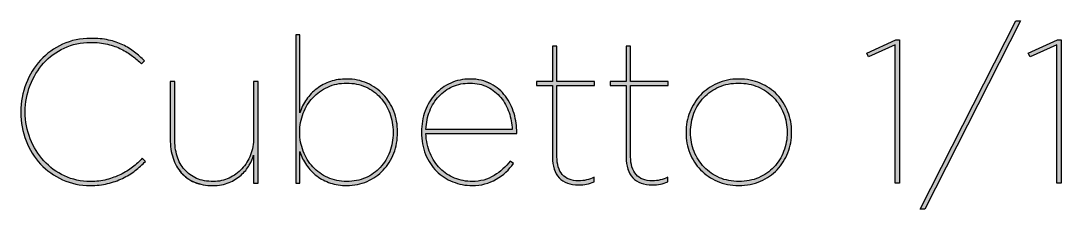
# Model space of a CAD drawing. Extents: x 652 to 873, y 554 to 970.
# Drawn here: x 652.4 to 759.4, y 951 to 970.3 of the extents above; entities that cross this region are included whole.
import ezdxf

# ---------------------------------------------------------------- set-up
doc = ezdxf.new("R2010")
doc.units = 0
doc.header["$MEASUREMENT"] = 0
doc.layers.add('PART_NUMBER', color=7, linetype='CONTINUOUS')

# ---------------------------------------------------------------- blocks, each defined once
blk = doc.blocks.new('BLOCK_28')
at = {"layer": 'PART_NUMBER', "color": 7}
blk.add_open_spline([(659.58, 953.39), (658.55, 953.39), (657.6, 953.59), (656.73, 953.98), (655.86, 954.38), (655.11, 954.92), (654.47, 955.6), (653.83, 956.28), (653.33, 957.08), (652.98, 957.99), (652.62, 958.9), (652.44, 959.87), (652.44, 960.9), (652.44, 960.9), (652.44, 960.94), (652.44, 960.94), (652.44, 961.97), (652.62, 962.94), (652.98, 963.85), (653.33, 964.76), (653.83, 965.56), (654.47, 966.25), (655.11, 966.94), (655.86, 967.49), (656.74, 967.89), (657.62, 968.29), (658.58, 968.49), (659.62, 968.49), (660.3, 968.49), (660.91, 968.44), (661.46, 968.32), (662, 968.2), (662.49, 968.04), (662.93, 967.83), (663.36, 967.62), (663.76, 967.37), (664.13, 967.09), (664.49, 966.8), (664.84, 966.5), (665.17, 966.18), (665.17, 966.18), (664.86, 965.87), (664.86, 965.87), (664.56, 966.14), (664.25, 966.42), (663.91, 966.68), (663.57, 966.94), (663.19, 967.18), (662.77, 967.39), (662.35, 967.6), (661.88, 967.76), (661.36, 967.89), (660.84, 968.01), (660.25, 968.08), (659.6, 968.08), (658.63, 968.08), (657.73, 967.89), (656.91, 967.5), (656.09, 967.12), (655.38, 966.6), (654.79, 965.95), (654.2, 965.3), (653.74, 964.54), (653.4, 963.69), (653.07, 962.83), (652.9, 961.92), (652.9, 960.96), (652.9, 960.96), (652.9, 960.92), (652.9, 960.92), (652.9, 959.96), (653.07, 959.05), (653.41, 958.19), (653.75, 957.33), (654.22, 956.57), (654.81, 955.93), (655.4, 955.28), (656.11, 954.76), (656.93, 954.38), (657.75, 954), (658.64, 953.81), (659.6, 953.81), (660.2, 953.81), (660.75, 953.87), (661.27, 954.01), (661.78, 954.14), (662.26, 954.31), (662.71, 954.53), (663.15, 954.74), (663.56, 954.99), (663.93, 955.28), (664.3, 955.56), (664.63, 955.87), (664.92, 956.19), (664.92, 956.19), (665.25, 955.87), (665.25, 955.87), (664.93, 955.54), (664.58, 955.22), (664.19, 954.92), (663.8, 954.62), (663.37, 954.36), (662.9, 954.13), (662.42, 953.9), (661.91, 953.72), (661.36, 953.59), (660.81, 953.46), (660.22, 953.39), (659.58, 953.39)], degree=3, knots=[0, 0, 0, 0, 1, 1, 1, 2, 2, 2, 3, 3, 3, 4, 4, 4, 5, 5, 5, 6, 6, 6, 7, 7, 7, 8, 8, 8, 9, 9, 9, 10, 10, 10, 11, 11, 11, 12, 12, 12, 13, 13, 13, 14, 14, 14, 15, 15, 15, 16, 16, 16, 17, 17, 17, 18, 18, 18, 19, 19, 19, 20, 20, 20, 21, 21, 21, 22, 22, 22, 23, 23, 23, 24, 24, 24, 25, 25, 25, 26, 26, 26, 27, 27, 27, 28, 28, 28, 29, 29, 29, 30, 30, 30, 31, 31, 31, 32, 32, 32, 33, 33, 33, 34, 34, 34, 35, 35, 35, 36, 36, 36, 36], dxfattribs=at)
blk = doc.blocks.new('BLOCK_29')
at = {"layer": 'PART_NUMBER'}
h = blk.add_hatch(color=254, dxfattribs=at)
h.dxf.hatch_style = 2
edge = h.paths.add_edge_path()
edge.add_spline(control_points=[(659.58, 953.39), (658.55, 953.39), (657.6, 953.59), (656.73, 953.99), (655.86, 954.38), (655.11, 954.92), (654.47, 955.6), (653.83, 956.28), (653.33, 957.08), (652.98, 957.99), (652.62, 958.9), (652.44, 959.87), (652.44, 960.9), (652.44, 960.9), (652.44, 960.94), (652.44, 960.94), (652.44, 961.97), (652.62, 962.94), (652.98, 963.85), (653.33, 964.76), (653.83, 965.56), (654.47, 966.25), (655.11, 966.94), (655.86, 967.49), (656.74, 967.89), (657.62, 968.29), (658.58, 968.49), (659.62, 968.49), (660.3, 968.49), (660.91, 968.44), (661.46, 968.32), (662, 968.2), (662.49, 968.04), (662.93, 967.83), (663.36, 967.62), (663.76, 967.37), (664.13, 967.09), (664.49, 966.8), (664.84, 966.5), (665.17, 966.18), (665.17, 966.18), (664.86, 965.87), (664.86, 965.87), (664.56, 966.14), (664.25, 966.42), (663.91, 966.68), (663.57, 966.94), (663.19, 967.18), (662.77, 967.39), (662.35, 967.6), (661.88, 967.76), (661.36, 967.89), (660.84, 968.02), (660.25, 968.08), (659.6, 968.08), (658.63, 968.08), (657.73, 967.89), (656.91, 967.5), (656.09, 967.12), (655.38, 966.6), (654.79, 965.95), (654.2, 965.3), (653.74, 964.54), (653.4, 963.69), (653.07, 962.83), (652.9, 961.92), (652.9, 960.96), (652.9, 960.96), (652.9, 960.92), (652.9, 960.92), (652.9, 959.96), (653.07, 959.05), (653.41, 958.19), (653.75, 957.33), (654.22, 956.57), (654.81, 955.93), (655.4, 955.28), (656.11, 954.76), (656.93, 954.38), (657.75, 954), (658.64, 953.81), (659.6, 953.81), (660.2, 953.81), (660.75, 953.87), (661.27, 954.01), (661.78, 954.14), (662.26, 954.31), (662.71, 954.53), (663.15, 954.74), (663.56, 954.99), (663.93, 955.28), (664.3, 955.56), (664.63, 955.87), (664.92, 956.19), (664.92, 956.19), (665.25, 955.87), (665.25, 955.87), (664.93, 955.54), (664.58, 955.22), (664.19, 954.92), (663.8, 954.62), (663.37, 954.36), (662.9, 954.13), (662.42, 953.9), (661.91, 953.72), (661.36, 953.59), (660.81, 953.46), (660.22, 953.39), (659.58, 953.39)], knot_values=[0, 0, 0, 0, 1, 1, 1, 2, 2, 2, 3, 3, 3, 4, 4, 4, 5, 5, 5, 6, 6, 6, 7, 7, 7, 8, 8, 8, 9, 9, 9, 10, 10, 10, 11, 11, 11, 12, 12, 12, 13, 13, 13, 14, 14, 14, 15, 15, 15, 16, 16, 16, 17, 17, 17, 18, 18, 18, 19, 19, 19, 20, 20, 20, 21, 21, 21, 22, 22, 22, 23, 23, 23, 24, 24, 24, 25, 25, 25, 26, 26, 26, 27, 27, 27, 28, 28, 28, 29, 29, 29, 30, 30, 30, 31, 31, 31, 32, 32, 32, 33, 33, 33, 34, 34, 34, 35, 35, 35, 36, 36, 36, 36], degree=3, periodic=1)
blk.add_open_spline([(659.58, 953.39), (658.55, 953.39), (657.6, 953.59), (656.73, 953.99), (655.86, 954.38), (655.11, 954.92), (654.47, 955.6), (653.83, 956.28), (653.33, 957.08), (652.98, 957.99), (652.62, 958.9), (652.44, 959.87), (652.44, 960.9), (652.44, 960.9), (652.44, 960.94), (652.44, 960.94), (652.44, 961.97), (652.62, 962.94), (652.98, 963.85), (653.33, 964.76), (653.83, 965.56), (654.47, 966.25), (655.11, 966.94), (655.86, 967.49), (656.74, 967.89), (657.62, 968.29), (658.58, 968.49), (659.62, 968.49), (660.3, 968.49), (660.91, 968.44), (661.46, 968.32), (662, 968.2), (662.49, 968.04), (662.93, 967.83), (663.36, 967.62), (663.76, 967.37), (664.13, 967.09), (664.49, 966.8), (664.84, 966.5), (665.17, 966.18), (665.17, 966.18), (664.86, 965.87), (664.86, 965.87), (664.56, 966.14), (664.25, 966.42), (663.91, 966.68), (663.57, 966.94), (663.19, 967.18), (662.77, 967.39), (662.35, 967.6), (661.88, 967.76), (661.36, 967.89), (660.84, 968.02), (660.25, 968.08), (659.6, 968.08), (658.63, 968.08), (657.73, 967.89), (656.91, 967.5), (656.09, 967.12), (655.38, 966.6), (654.79, 965.95), (654.2, 965.3), (653.74, 964.54), (653.4, 963.69), (653.07, 962.83), (652.9, 961.92), (652.9, 960.96), (652.9, 960.96), (652.9, 960.92), (652.9, 960.92), (652.9, 959.96), (653.07, 959.05), (653.41, 958.19), (653.75, 957.33), (654.22, 956.57), (654.81, 955.93), (655.4, 955.28), (656.11, 954.76), (656.93, 954.38), (657.75, 954), (658.64, 953.81), (659.6, 953.81), (660.2, 953.81), (660.75, 953.87), (661.27, 954.01), (661.78, 954.14), (662.26, 954.31), (662.71, 954.53), (663.15, 954.74), (663.56, 954.99), (663.93, 955.28), (664.3, 955.56), (664.63, 955.87), (664.92, 956.19), (664.92, 956.19), (665.25, 955.87), (665.25, 955.87), (664.93, 955.54), (664.58, 955.22), (664.19, 954.92), (663.8, 954.62), (663.37, 954.36), (662.9, 954.13), (662.42, 953.9), (661.91, 953.72), (661.36, 953.59), (660.81, 953.46), (660.22, 953.39), (659.58, 953.39)], degree=3, knots=[0, 0, 0, 0, 1, 1, 1, 2, 2, 2, 3, 3, 3, 4, 4, 4, 5, 5, 5, 6, 6, 6, 7, 7, 7, 8, 8, 8, 9, 9, 9, 10, 10, 10, 11, 11, 11, 12, 12, 12, 13, 13, 13, 14, 14, 14, 15, 15, 15, 16, 16, 16, 17, 17, 17, 18, 18, 18, 19, 19, 19, 20, 20, 20, 21, 21, 21, 22, 22, 22, 23, 23, 23, 24, 24, 24, 25, 25, 25, 26, 26, 26, 27, 27, 27, 28, 28, 28, 29, 29, 29, 30, 30, 30, 31, 31, 31, 32, 32, 32, 33, 33, 33, 34, 34, 34, 35, 35, 35, 36, 36, 36, 36], dxfattribs=at)
blk = doc.blocks.new('BLOCK_27')
at = {"layer": 'PART_NUMBER'}
for name in ['BLOCK_28', 'BLOCK_29']:
    blk.add_blockref(name, (0, 0), dxfattribs=at)
blk = doc.blocks.new('BLOCK_31')
at = {"layer": 'PART_NUMBER', "color": 7}
blk.add_open_spline([(672.18, 953.39), (671.47, 953.39), (670.84, 953.51), (670.3, 953.73), (669.76, 953.96), (669.3, 954.29), (668.93, 954.7), (668.57, 955.12), (668.28, 955.62), (668.09, 956.21), (667.89, 956.79), (667.8, 957.44), (667.8, 958.17), (667.8, 958.17), (667.8, 964.07), (667.8, 964.07), (667.8, 964.07), (668.26, 964.07), (668.26, 964.07), (668.26, 964.07), (668.26, 958.21), (668.26, 958.21), (668.26, 957.56), (668.34, 956.96), (668.51, 956.42), (668.67, 955.87), (668.92, 955.41), (669.26, 955.03), (669.59, 954.65), (670, 954.35), (670.5, 954.13), (671, 953.92), (671.58, 953.81), (672.23, 953.81), (672.81, 953.81), (673.35, 953.92), (673.85, 954.15), (674.35, 954.38), (674.79, 954.7), (675.17, 955.11), (675.54, 955.52), (675.83, 956), (676.05, 956.54), (676.26, 957.08), (676.37, 957.67), (676.37, 958.29), (676.37, 958.29), (676.37, 964.07), (676.37, 964.07), (676.37, 964.07), (676.83, 964.07), (676.83, 964.07), (676.83, 964.07), (676.83, 953.64), (676.83, 953.64), (676.83, 953.64), (676.37, 953.64), (676.37, 953.64), (676.37, 953.64), (676.37, 956.5), (676.37, 956.5), (676.29, 956.18), (676.14, 955.84), (675.92, 955.48), (675.71, 955.11), (675.43, 954.78), (675.08, 954.46), (674.73, 954.15), (674.32, 953.89), (673.84, 953.69), (673.36, 953.49), (672.8, 953.39), (672.18, 953.39)], degree=3, knots=[0, 0, 0, 0, 1, 1, 1, 2, 2, 2, 3, 3, 3, 4, 4, 4, 5, 5, 5, 6, 6, 6, 7, 7, 7, 8, 8, 8, 9, 9, 9, 10, 10, 10, 11, 11, 11, 12, 12, 12, 13, 13, 13, 14, 14, 14, 15, 15, 15, 16, 16, 16, 17, 17, 17, 18, 18, 18, 19, 19, 19, 20, 20, 20, 21, 21, 21, 22, 22, 22, 23, 23, 23, 24, 24, 24, 24], dxfattribs=at)
blk = doc.blocks.new('BLOCK_32')
at = {"layer": 'PART_NUMBER'}
h = blk.add_hatch(color=254, dxfattribs=at)
h.dxf.hatch_style = 2
edge = h.paths.add_edge_path()
edge.add_spline(control_points=[(672.18, 953.39), (671.47, 953.39), (670.84, 953.51), (670.3, 953.74), (669.76, 953.96), (669.3, 954.29), (668.94, 954.7), (668.57, 955.12), (668.28, 955.62), (668.09, 956.21), (667.89, 956.79), (667.8, 957.44), (667.8, 958.17), (667.8, 958.17), (667.8, 964.07), (667.8, 964.07), (667.8, 964.07), (668.26, 964.07), (668.26, 964.07), (668.26, 964.07), (668.26, 958.21), (668.26, 958.21), (668.26, 957.56), (668.34, 956.96), (668.51, 956.42), (668.67, 955.87), (668.92, 955.41), (669.26, 955.03), (669.59, 954.65), (670, 954.35), (670.5, 954.13), (671, 953.91), (671.58, 953.81), (672.23, 953.81), (672.81, 953.81), (673.35, 953.92), (673.85, 954.15), (674.35, 954.38), (674.79, 954.7), (675.17, 955.11), (675.54, 955.52), (675.83, 956), (676.05, 956.54), (676.26, 957.08), (676.37, 957.67), (676.37, 958.29), (676.37, 958.29), (676.37, 964.07), (676.37, 964.07), (676.37, 964.07), (676.83, 964.07), (676.83, 964.07), (676.83, 964.07), (676.83, 953.64), (676.83, 953.64), (676.83, 953.64), (676.37, 953.64), (676.37, 953.64), (676.37, 953.64), (676.37, 956.5), (676.37, 956.5), (676.29, 956.18), (676.14, 955.84), (675.92, 955.48), (675.71, 955.11), (675.43, 954.78), (675.08, 954.46), (674.73, 954.15), (674.32, 953.89), (673.84, 953.69), (673.36, 953.49), (672.8, 953.39), (672.18, 953.39)], knot_values=[0, 0, 0, 0, 1, 1, 1, 2, 2, 2, 3, 3, 3, 4, 4, 4, 5, 5, 5, 6, 6, 6, 7, 7, 7, 8, 8, 8, 9, 9, 9, 10, 10, 10, 11, 11, 11, 12, 12, 12, 13, 13, 13, 14, 14, 14, 15, 15, 15, 16, 16, 16, 17, 17, 17, 18, 18, 18, 19, 19, 19, 20, 20, 20, 21, 21, 21, 22, 22, 22, 23, 23, 23, 24, 24, 24, 24], degree=3, periodic=1)
blk.add_open_spline([(672.18, 953.39), (671.47, 953.39), (670.84, 953.51), (670.3, 953.74), (669.76, 953.96), (669.3, 954.29), (668.94, 954.7), (668.57, 955.12), (668.28, 955.62), (668.09, 956.21), (667.89, 956.79), (667.8, 957.44), (667.8, 958.17), (667.8, 958.17), (667.8, 964.07), (667.8, 964.07), (667.8, 964.07), (668.26, 964.07), (668.26, 964.07), (668.26, 964.07), (668.26, 958.21), (668.26, 958.21), (668.26, 957.56), (668.34, 956.96), (668.51, 956.42), (668.67, 955.87), (668.92, 955.41), (669.26, 955.03), (669.59, 954.65), (670, 954.35), (670.5, 954.13), (671, 953.91), (671.58, 953.81), (672.23, 953.81), (672.81, 953.81), (673.35, 953.92), (673.85, 954.15), (674.35, 954.38), (674.79, 954.7), (675.17, 955.11), (675.54, 955.52), (675.83, 956), (676.05, 956.54), (676.26, 957.08), (676.37, 957.67), (676.37, 958.29), (676.37, 958.29), (676.37, 964.07), (676.37, 964.07), (676.37, 964.07), (676.83, 964.07), (676.83, 964.07), (676.83, 964.07), (676.83, 953.64), (676.83, 953.64), (676.83, 953.64), (676.37, 953.64), (676.37, 953.64), (676.37, 953.64), (676.37, 956.5), (676.37, 956.5), (676.29, 956.18), (676.14, 955.84), (675.92, 955.48), (675.71, 955.11), (675.43, 954.78), (675.08, 954.46), (674.73, 954.15), (674.32, 953.89), (673.84, 953.69), (673.36, 953.49), (672.8, 953.39), (672.18, 953.39)], degree=3, knots=[0, 0, 0, 0, 1, 1, 1, 2, 2, 2, 3, 3, 3, 4, 4, 4, 5, 5, 5, 6, 6, 6, 7, 7, 7, 8, 8, 8, 9, 9, 9, 10, 10, 10, 11, 11, 11, 12, 12, 12, 13, 13, 13, 14, 14, 14, 15, 15, 15, 16, 16, 16, 17, 17, 17, 18, 18, 18, 19, 19, 19, 20, 20, 20, 21, 21, 21, 22, 22, 22, 23, 23, 23, 24, 24, 24, 24], dxfattribs=at)
blk = doc.blocks.new('BLOCK_30')
at = {"layer": 'PART_NUMBER'}
for name in ['BLOCK_31', 'BLOCK_32']:
    blk.add_blockref(name, (0, 0), dxfattribs=at)
blk = doc.blocks.new('BLOCK_34')
at = {"layer": 'PART_NUMBER', "color": 7}
blk.add_open_spline([(685.95, 953.39), (685.34, 953.39), (684.77, 953.48), (684.26, 953.65), (683.74, 953.82), (683.28, 954.07), (682.86, 954.38), (682.44, 954.69), (682.09, 955.06), (681.8, 955.49), (681.5, 955.91), (681.28, 956.37), (681.13, 956.87), (681.13, 956.87), (681.13, 953.64), (681.13, 953.64), (681.13, 953.64), (680.69, 953.64), (680.69, 953.64), (680.69, 953.64), (680.69, 968.87), (680.69, 968.87), (680.69, 968.87), (681.13, 968.87), (681.13, 968.87), (681.13, 968.87), (681.13, 960.84), (681.13, 960.84), (681.28, 961.34), (681.5, 961.8), (681.8, 962.23), (682.09, 962.65), (682.44, 963.02), (682.86, 963.33), (683.28, 963.64), (683.74, 963.89), (684.26, 964.06), (684.77, 964.24), (685.34, 964.32), (685.95, 964.32), (686.7, 964.32), (687.39, 964.18), (688.03, 963.89), (688.67, 963.61), (689.23, 963.22), (689.69, 962.74), (690.16, 962.25), (690.52, 961.67), (690.78, 961.01), (691.03, 960.34), (691.16, 959.63), (691.16, 958.88), (691.16, 958.88), (691.16, 958.84), (691.16, 958.84), (691.16, 958.08), (691.03, 957.38), (690.78, 956.71), (690.52, 956.04), (690.16, 955.46), (689.69, 954.98), (689.23, 954.49), (688.67, 954.1), (688.03, 953.82), (687.39, 953.53), (686.7, 953.39), (685.95, 953.39)], degree=3, knots=[0, 0, 0, 0, 1, 1, 1, 2, 2, 2, 3, 3, 3, 4, 4, 4, 5, 5, 5, 6, 6, 6, 7, 7, 7, 8, 8, 8, 9, 9, 9, 10, 10, 10, 11, 11, 11, 12, 12, 12, 13, 13, 13, 14, 14, 14, 15, 15, 15, 16, 16, 16, 17, 17, 17, 18, 18, 18, 19, 19, 19, 20, 20, 20, 21, 21, 21, 22, 22, 22, 22], dxfattribs=at)
blk = doc.blocks.new('BLOCK_35')
at = {"layer": 'PART_NUMBER', "color": 7}
blk.add_open_spline([(685.93, 953.81), (686.64, 953.81), (687.29, 953.94), (687.88, 954.19), (688.47, 954.45), (688.97, 954.81), (689.39, 955.26), (689.81, 955.71), (690.13, 956.24), (690.36, 956.85), (690.59, 957.47), (690.7, 958.12), (690.7, 958.81), (690.7, 958.81), (690.7, 958.86), (690.7, 958.86), (690.7, 959.55), (690.59, 960.21), (690.36, 960.82), (690.13, 961.43), (689.81, 961.96), (689.39, 962.42), (688.97, 962.88), (688.47, 963.24), (687.88, 963.51), (687.29, 963.77), (686.64, 963.9), (685.93, 963.9), (685.22, 963.9), (684.57, 963.77), (683.98, 963.5), (683.38, 963.23), (682.88, 962.86), (682.45, 962.4), (682.03, 961.94), (681.7, 961.41), (681.46, 960.81), (681.23, 960.2), (681.11, 959.56), (681.11, 958.88), (681.11, 958.88), (681.11, 958.84), (681.11, 958.84), (681.11, 958.17), (681.23, 957.53), (681.46, 956.92), (681.7, 956.3), (682.03, 955.77), (682.46, 955.31), (682.89, 954.85), (683.4, 954.49), (683.99, 954.21), (684.57, 953.94), (685.22, 953.81), (685.93, 953.81)], degree=3, knots=[0, 0, 0, 0, 1, 1, 1, 2, 2, 2, 3, 3, 3, 4, 4, 4, 5, 5, 5, 6, 6, 6, 7, 7, 7, 8, 8, 8, 9, 9, 9, 10, 10, 10, 11, 11, 11, 12, 12, 12, 13, 13, 13, 14, 14, 14, 15, 15, 15, 16, 16, 16, 17, 17, 17, 18, 18, 18, 18], dxfattribs=at)
blk = doc.blocks.new('BLOCK_36')
at = {"layer": 'PART_NUMBER'}
h = blk.add_hatch(color=254, dxfattribs=at)
h.dxf.hatch_style = 2
edge = h.paths.add_edge_path()
edge.add_spline(control_points=[(685.95, 953.39), (685.34, 953.39), (684.77, 953.48), (684.26, 953.65), (683.74, 953.82), (683.28, 954.07), (682.86, 954.38), (682.44, 954.69), (682.09, 955.06), (681.8, 955.49), (681.5, 955.91), (681.28, 956.37), (681.13, 956.87), (681.13, 956.87), (681.13, 953.64), (681.13, 953.64), (681.13, 953.64), (680.69, 953.64), (680.69, 953.64), (680.69, 953.64), (680.69, 968.87), (680.69, 968.87), (680.69, 968.87), (681.13, 968.87), (681.13, 968.87), (681.13, 968.87), (681.13, 960.84), (681.13, 960.84), (681.28, 961.34), (681.5, 961.8), (681.8, 962.23), (682.09, 962.65), (682.44, 963.02), (682.86, 963.33), (683.28, 963.64), (683.74, 963.89), (684.26, 964.06), (684.77, 964.24), (685.34, 964.32), (685.95, 964.32), (686.7, 964.32), (687.39, 964.18), (688.03, 963.89), (688.67, 963.61), (689.23, 963.22), (689.69, 962.74), (690.16, 962.25), (690.52, 961.67), (690.78, 961.01), (691.03, 960.34), (691.16, 959.63), (691.16, 958.88), (691.16, 958.88), (691.16, 958.84), (691.16, 958.84), (691.16, 958.08), (691.03, 957.37), (690.78, 956.71), (690.52, 956.04), (690.16, 955.46), (689.69, 954.98), (689.23, 954.49), (688.67, 954.1), (688.03, 953.82), (687.39, 953.53), (686.7, 953.39), (685.95, 953.39)], knot_values=[0, 0, 0, 0, 1, 1, 1, 2, 2, 2, 3, 3, 3, 4, 4, 4, 5, 5, 5, 6, 6, 6, 7, 7, 7, 8, 8, 8, 9, 9, 9, 10, 10, 10, 11, 11, 11, 12, 12, 12, 13, 13, 13, 14, 14, 14, 15, 15, 15, 16, 16, 16, 17, 17, 17, 18, 18, 18, 19, 19, 19, 20, 20, 20, 21, 21, 21, 22, 22, 22, 22], degree=3, periodic=1)
edge = h.paths.add_edge_path()
edge.add_spline(control_points=[(685.93, 953.81), (686.64, 953.81), (687.29, 953.94), (687.88, 954.19), (688.47, 954.45), (688.97, 954.81), (689.39, 955.26), (689.81, 955.71), (690.13, 956.24), (690.36, 956.85), (690.59, 957.47), (690.7, 958.12), (690.7, 958.81), (690.7, 958.81), (690.7, 958.86), (690.7, 958.86), (690.7, 959.55), (690.59, 960.2), (690.36, 960.82), (690.13, 961.43), (689.81, 961.96), (689.39, 962.42), (688.97, 962.88), (688.47, 963.24), (687.88, 963.51), (687.29, 963.77), (686.64, 963.9), (685.93, 963.9), (685.22, 963.9), (684.57, 963.77), (683.98, 963.5), (683.38, 963.23), (682.88, 962.86), (682.45, 962.4), (682.03, 961.94), (681.7, 961.41), (681.46, 960.81), (681.23, 960.2), (681.11, 959.56), (681.11, 958.88), (681.11, 958.88), (681.11, 958.84), (681.11, 958.84), (681.11, 958.17), (681.23, 957.53), (681.46, 956.92), (681.7, 956.3), (682.03, 955.77), (682.46, 955.31), (682.89, 954.85), (683.4, 954.49), (683.99, 954.21), (684.57, 953.94), (685.22, 953.81), (685.93, 953.81)], knot_values=[0, 0, 0, 0, 1, 1, 1, 2, 2, 2, 3, 3, 3, 4, 4, 4, 5, 5, 5, 6, 6, 6, 7, 7, 7, 8, 8, 8, 9, 9, 9, 10, 10, 10, 11, 11, 11, 12, 12, 12, 13, 13, 13, 14, 14, 14, 15, 15, 15, 16, 16, 16, 17, 17, 17, 18, 18, 18, 18], degree=3, periodic=1)
for points, knots in [([(685.95, 953.39), (685.34, 953.39), (684.77, 953.48), (684.26, 953.65), (683.74, 953.82), (683.28, 954.07), (682.86, 954.38), (682.44, 954.69), (682.09, 955.06), (681.8, 955.49), (681.5, 955.91), (681.28, 956.37), (681.13, 956.87), (681.13, 956.87), (681.13, 953.64), (681.13, 953.64), (681.13, 953.64), (680.69, 953.64), (680.69, 953.64), (680.69, 953.64), (680.69, 968.87), (680.69, 968.87), (680.69, 968.87), (681.13, 968.87), (681.13, 968.87), (681.13, 968.87), (681.13, 960.84), (681.13, 960.84), (681.28, 961.34), (681.5, 961.8), (681.8, 962.23), (682.09, 962.65), (682.44, 963.02), (682.86, 963.33), (683.28, 963.64), (683.74, 963.89), (684.26, 964.06), (684.77, 964.24), (685.34, 964.32), (685.95, 964.32), (686.7, 964.32), (687.39, 964.18), (688.03, 963.89), (688.67, 963.61), (689.23, 963.22), (689.69, 962.74), (690.16, 962.25), (690.52, 961.67), (690.78, 961.01), (691.03, 960.34), (691.16, 959.63), (691.16, 958.88), (691.16, 958.88), (691.16, 958.84), (691.16, 958.84), (691.16, 958.08), (691.03, 957.37), (690.78, 956.71), (690.52, 956.04), (690.16, 955.46), (689.69, 954.98), (689.23, 954.49), (688.67, 954.1), (688.03, 953.82), (687.39, 953.53), (686.7, 953.39), (685.95, 953.39)], [0, 0, 0, 0, 1, 1, 1, 2, 2, 2, 3, 3, 3, 4, 4, 4, 5, 5, 5, 6, 6, 6, 7, 7, 7, 8, 8, 8, 9, 9, 9, 10, 10, 10, 11, 11, 11, 12, 12, 12, 13, 13, 13, 14, 14, 14, 15, 15, 15, 16, 16, 16, 17, 17, 17, 18, 18, 18, 19, 19, 19, 20, 20, 20, 21, 21, 21, 22, 22, 22, 22]), ([(685.93, 953.81), (686.64, 953.81), (687.29, 953.94), (687.88, 954.19), (688.47, 954.45), (688.97, 954.81), (689.39, 955.26), (689.81, 955.71), (690.13, 956.24), (690.36, 956.85), (690.59, 957.47), (690.7, 958.12), (690.7, 958.81), (690.7, 958.81), (690.7, 958.86), (690.7, 958.86), (690.7, 959.55), (690.59, 960.2), (690.36, 960.82), (690.13, 961.43), (689.81, 961.96), (689.39, 962.42), (688.97, 962.88), (688.47, 963.24), (687.88, 963.51), (687.29, 963.77), (686.64, 963.9), (685.93, 963.9), (685.22, 963.9), (684.57, 963.77), (683.98, 963.5), (683.38, 963.23), (682.88, 962.86), (682.45, 962.4), (682.03, 961.94), (681.7, 961.41), (681.46, 960.81), (681.23, 960.2), (681.11, 959.56), (681.11, 958.88), (681.11, 958.88), (681.11, 958.84), (681.11, 958.84), (681.11, 958.17), (681.23, 957.53), (681.46, 956.92), (681.7, 956.3), (682.03, 955.77), (682.46, 955.31), (682.89, 954.85), (683.4, 954.49), (683.99, 954.21), (684.57, 953.94), (685.22, 953.81), (685.93, 953.81)], [0, 0, 0, 0, 1, 1, 1, 2, 2, 2, 3, 3, 3, 4, 4, 4, 5, 5, 5, 6, 6, 6, 7, 7, 7, 8, 8, 8, 9, 9, 9, 10, 10, 10, 11, 11, 11, 12, 12, 12, 13, 13, 13, 14, 14, 14, 15, 15, 15, 16, 16, 16, 17, 17, 17, 18, 18, 18, 18])]:
    blk.add_open_spline(points, degree=3, knots=knots, dxfattribs=at)
blk = doc.blocks.new('BLOCK_33')
at = {"layer": 'PART_NUMBER'}
for name in ['BLOCK_34', 'BLOCK_36', 'BLOCK_35']:
    blk.add_blockref(name, (0, 0), dxfattribs=at)
blk = doc.blocks.new('BLOCK_38')
at = {"layer": 'PART_NUMBER', "color": 7}
blk.add_open_spline([(698.84, 953.39), (698.13, 953.39), (697.46, 953.52), (696.83, 953.78), (696.19, 954.03), (695.64, 954.4), (695.17, 954.87), (694.7, 955.34), (694.32, 955.92), (694.04, 956.59), (693.76, 957.27), (693.63, 958.02), (693.63, 958.86), (693.63, 958.86), (693.63, 958.9), (693.63, 958.9), (693.63, 959.66), (693.75, 960.38), (694, 961.05), (694.25, 961.71), (694.6, 962.29), (695.04, 962.77), (695.48, 963.25), (696.01, 963.63), (696.62, 963.9), (697.23, 964.18), (697.9, 964.32), (698.62, 964.32), (699.44, 964.32), (700.15, 964.16), (700.76, 963.83), (701.36, 963.51), (701.86, 963.08), (702.25, 962.55), (702.65, 962.02), (702.94, 961.43), (703.13, 960.78), (703.32, 960.12), (703.41, 959.47), (703.41, 958.81), (703.41, 958.81), (703.41, 958.73), (703.41, 958.73), (703.41, 958.73), (694.08, 958.73), (694.08, 958.73), (694.1, 957.98), (694.24, 957.3), (694.5, 956.7), (694.77, 956.09), (695.11, 955.57), (695.54, 955.14), (695.96, 954.71), (696.46, 954.38), (697.03, 954.15), (697.6, 953.92), (698.21, 953.81), (698.85, 953.81), (699.66, 953.81), (700.4, 954.01), (701.08, 954.42), (701.75, 954.83), (702.3, 955.33), (702.72, 955.91), (702.72, 955.91), (703.08, 955.66), (703.08, 955.66), (702.63, 955.01), (702.04, 954.47), (701.31, 954.04), (700.58, 953.61), (699.76, 953.39), (698.84, 953.39)], degree=3, knots=[0, 0, 0, 0, 1, 1, 1, 2, 2, 2, 3, 3, 3, 4, 4, 4, 5, 5, 5, 6, 6, 6, 7, 7, 7, 8, 8, 8, 9, 9, 9, 10, 10, 10, 11, 11, 11, 12, 12, 12, 13, 13, 13, 14, 14, 14, 15, 15, 15, 16, 16, 16, 17, 17, 17, 18, 18, 18, 19, 19, 19, 20, 20, 20, 21, 21, 21, 22, 22, 22, 23, 23, 23, 24, 24, 24, 24], dxfattribs=at)
blk = doc.blocks.new('BLOCK_39')
at = {"layer": 'PART_NUMBER', "color": 7}
blk.add_open_spline([(702.95, 959.15), (702.92, 959.74), (702.81, 960.33), (702.62, 960.89), (702.42, 961.46), (702.14, 961.97), (701.78, 962.41), (701.42, 962.85), (700.97, 963.21), (700.43, 963.49), (699.89, 963.77), (699.28, 963.9), (698.6, 963.9), (697.95, 963.9), (697.35, 963.78), (696.81, 963.54), (696.28, 963.3), (695.81, 962.97), (695.41, 962.54), (695.01, 962.12), (694.7, 961.62), (694.47, 961.04), (694.24, 960.46), (694.11, 959.83), (694.08, 959.15), (694.08, 959.15), (702.95, 959.15), (702.95, 959.15)], degree=3, knots=[0, 0, 0, 0, 1, 1, 1, 2, 2, 2, 3, 3, 3, 4, 4, 4, 5, 5, 5, 6, 6, 6, 7, 7, 7, 8, 8, 8, 9, 9, 9, 9], dxfattribs=at)
blk = doc.blocks.new('BLOCK_40')
at = {"layer": 'PART_NUMBER'}
h = blk.add_hatch(color=254, dxfattribs=at)
h.dxf.hatch_style = 2
edge = h.paths.add_edge_path()
edge.add_spline(control_points=[(698.84, 953.39), (698.13, 953.39), (697.46, 953.52), (696.83, 953.78), (696.19, 954.03), (695.64, 954.4), (695.17, 954.87), (694.7, 955.34), (694.32, 955.92), (694.04, 956.59), (693.76, 957.27), (693.63, 958.02), (693.63, 958.86), (693.63, 958.86), (693.63, 958.9), (693.63, 958.9), (693.63, 959.66), (693.75, 960.38), (694, 961.05), (694.25, 961.71), (694.6, 962.29), (695.04, 962.77), (695.48, 963.25), (696.01, 963.63), (696.62, 963.9), (697.23, 964.18), (697.9, 964.32), (698.62, 964.32), (699.44, 964.32), (700.15, 964.16), (700.75, 963.83), (701.36, 963.5), (701.86, 963.08), (702.25, 962.55), (702.65, 962.02), (702.94, 961.43), (703.13, 960.78), (703.32, 960.12), (703.41, 959.47), (703.41, 958.81), (703.41, 958.81), (703.41, 958.73), (703.41, 958.73), (703.41, 958.73), (694.08, 958.73), (694.08, 958.73), (694.1, 957.98), (694.24, 957.3), (694.5, 956.7), (694.77, 956.09), (695.11, 955.57), (695.54, 955.14), (695.96, 954.71), (696.46, 954.38), (697.03, 954.15), (697.6, 953.92), (698.21, 953.81), (698.85, 953.81), (699.66, 953.81), (700.4, 954.01), (701.08, 954.42), (701.75, 954.83), (702.3, 955.33), (702.72, 955.91), (702.72, 955.91), (703.08, 955.66), (703.08, 955.66), (702.63, 955.01), (702.04, 954.47), (701.31, 954.04), (700.58, 953.61), (699.76, 953.39), (698.84, 953.39)], knot_values=[0, 0, 0, 0, 1, 1, 1, 2, 2, 2, 3, 3, 3, 4, 4, 4, 5, 5, 5, 6, 6, 6, 7, 7, 7, 8, 8, 8, 9, 9, 9, 10, 10, 10, 11, 11, 11, 12, 12, 12, 13, 13, 13, 14, 14, 14, 15, 15, 15, 16, 16, 16, 17, 17, 17, 18, 18, 18, 19, 19, 19, 20, 20, 20, 21, 21, 21, 22, 22, 22, 23, 23, 23, 24, 24, 24, 24], degree=3, periodic=1)
edge = h.paths.add_edge_path()
edge.add_spline(control_points=[(702.95, 959.15), (702.92, 959.74), (702.81, 960.32), (702.62, 960.89), (702.42, 961.46), (702.14, 961.97), (701.78, 962.41), (701.42, 962.85), (700.97, 963.21), (700.43, 963.49), (699.89, 963.77), (699.28, 963.9), (698.6, 963.9), (697.95, 963.9), (697.35, 963.78), (696.81, 963.54), (696.28, 963.3), (695.81, 962.97), (695.41, 962.54), (695.01, 962.12), (694.7, 961.62), (694.47, 961.04), (694.24, 960.46), (694.11, 959.83), (694.08, 959.15), (694.08, 959.15), (702.95, 959.15), (702.95, 959.15)], knot_values=[0, 0, 0, 0, 1, 1, 1, 2, 2, 2, 3, 3, 3, 4, 4, 4, 5, 5, 5, 6, 6, 6, 7, 7, 7, 8, 8, 8, 9, 9, 9, 9], degree=3, periodic=1)
for points, knots in [([(698.84, 953.39), (698.13, 953.39), (697.46, 953.52), (696.83, 953.78), (696.19, 954.03), (695.64, 954.4), (695.17, 954.87), (694.7, 955.34), (694.32, 955.92), (694.04, 956.59), (693.76, 957.27), (693.63, 958.02), (693.63, 958.86), (693.63, 958.86), (693.63, 958.9), (693.63, 958.9), (693.63, 959.66), (693.75, 960.38), (694, 961.05), (694.25, 961.71), (694.6, 962.29), (695.04, 962.77), (695.48, 963.25), (696.01, 963.63), (696.62, 963.9), (697.23, 964.18), (697.9, 964.32), (698.62, 964.32), (699.44, 964.32), (700.15, 964.16), (700.75, 963.83), (701.36, 963.5), (701.86, 963.08), (702.25, 962.55), (702.65, 962.02), (702.94, 961.43), (703.13, 960.78), (703.32, 960.12), (703.41, 959.47), (703.41, 958.81), (703.41, 958.81), (703.41, 958.73), (703.41, 958.73), (703.41, 958.73), (694.08, 958.73), (694.08, 958.73), (694.1, 957.98), (694.24, 957.3), (694.5, 956.7), (694.77, 956.09), (695.11, 955.57), (695.54, 955.14), (695.96, 954.71), (696.46, 954.38), (697.03, 954.15), (697.6, 953.92), (698.21, 953.81), (698.85, 953.81), (699.66, 953.81), (700.4, 954.01), (701.08, 954.42), (701.75, 954.83), (702.3, 955.33), (702.72, 955.91), (702.72, 955.91), (703.08, 955.66), (703.08, 955.66), (702.63, 955.01), (702.04, 954.47), (701.31, 954.04), (700.58, 953.61), (699.76, 953.39), (698.84, 953.39)], [0, 0, 0, 0, 1, 1, 1, 2, 2, 2, 3, 3, 3, 4, 4, 4, 5, 5, 5, 6, 6, 6, 7, 7, 7, 8, 8, 8, 9, 9, 9, 10, 10, 10, 11, 11, 11, 12, 12, 12, 13, 13, 13, 14, 14, 14, 15, 15, 15, 16, 16, 16, 17, 17, 17, 18, 18, 18, 19, 19, 19, 20, 20, 20, 21, 21, 21, 22, 22, 22, 23, 23, 23, 24, 24, 24, 24]), ([(702.95, 959.15), (702.92, 959.74), (702.81, 960.32), (702.62, 960.89), (702.42, 961.46), (702.14, 961.97), (701.78, 962.41), (701.42, 962.85), (700.97, 963.21), (700.43, 963.49), (699.89, 963.77), (699.28, 963.9), (698.6, 963.9), (697.95, 963.9), (697.35, 963.78), (696.81, 963.54), (696.28, 963.3), (695.81, 962.97), (695.41, 962.54), (695.01, 962.12), (694.7, 961.62), (694.47, 961.04), (694.24, 960.46), (694.11, 959.83), (694.08, 959.15), (694.08, 959.15), (702.95, 959.15), (702.95, 959.15)], [0, 0, 0, 0, 1, 1, 1, 2, 2, 2, 3, 3, 3, 4, 4, 4, 5, 5, 5, 6, 6, 6, 7, 7, 7, 8, 8, 8, 9, 9, 9, 9])]:
    blk.add_open_spline(points, degree=3, knots=knots, dxfattribs=at)
blk = doc.blocks.new('BLOCK_37')
at = {"layer": 'PART_NUMBER'}
for name in ['BLOCK_38', 'BLOCK_40', 'BLOCK_39']:
    blk.add_blockref(name, (0, 0), dxfattribs=at)
blk = doc.blocks.new('BLOCK_42')
at = {"layer": 'PART_NUMBER', "color": 7}
blk.add_open_spline([(709.77, 953.45), (708.9, 953.45), (708.23, 953.7), (707.77, 954.19), (707.31, 954.68), (707.08, 955.39), (707.08, 956.31), (707.08, 956.31), (707.08, 963.65), (707.08, 963.65), (707.08, 963.65), (705.43, 963.65), (705.43, 963.65), (705.43, 963.65), (705.43, 964.07), (705.43, 964.07), (705.43, 964.07), (707.08, 964.07), (707.08, 964.07), (707.08, 964.07), (707.08, 967.68), (707.08, 967.68), (707.08, 967.68), (707.54, 967.68), (707.54, 967.68), (707.54, 967.68), (707.54, 964.07), (707.54, 964.07), (707.54, 964.07), (711.4, 964.07), (711.4, 964.07), (711.4, 964.07), (711.4, 963.65), (711.4, 963.65), (711.4, 963.65), (707.54, 963.65), (707.54, 963.65), (707.54, 963.65), (707.54, 956.35), (707.54, 956.35), (707.54, 955.56), (707.72, 954.95), (708.09, 954.52), (708.46, 954.09), (709.02, 953.87), (709.77, 953.87), (710.33, 953.87), (710.86, 954), (711.36, 954.25), (711.36, 954.25), (711.36, 953.79), (711.36, 953.79), (710.87, 953.56), (710.34, 953.45), (709.77, 953.45)], degree=3, knots=[0, 0, 0, 0, 1, 1, 1, 2, 2, 2, 3, 3, 3, 4, 4, 4, 5, 5, 5, 6, 6, 6, 7, 7, 7, 8, 8, 8, 9, 9, 9, 10, 10, 10, 11, 11, 11, 12, 12, 12, 13, 13, 13, 14, 14, 14, 15, 15, 15, 16, 16, 16, 17, 17, 17, 18, 18, 18, 18], dxfattribs=at)
blk = doc.blocks.new('BLOCK_43')
at = {"layer": 'PART_NUMBER'}
h = blk.add_hatch(color=254, dxfattribs=at)
h.dxf.hatch_style = 2
edge = h.paths.add_edge_path()
edge.add_spline(control_points=[(709.77, 953.45), (708.9, 953.45), (708.23, 953.7), (707.77, 954.19), (707.31, 954.69), (707.08, 955.39), (707.08, 956.31), (707.08, 956.31), (707.08, 963.66), (707.08, 963.66), (707.08, 963.66), (705.43, 963.66), (705.43, 963.66), (705.43, 963.66), (705.43, 964.07), (705.43, 964.07), (705.43, 964.07), (707.08, 964.07), (707.08, 964.07), (707.08, 964.07), (707.08, 967.68), (707.08, 967.68), (707.08, 967.68), (707.54, 967.68), (707.54, 967.68), (707.54, 967.68), (707.54, 964.07), (707.54, 964.07), (707.54, 964.07), (711.4, 964.07), (711.4, 964.07), (711.4, 964.07), (711.4, 963.66), (711.4, 963.66), (711.4, 963.66), (707.54, 963.66), (707.54, 963.66), (707.54, 963.66), (707.54, 956.35), (707.54, 956.35), (707.54, 955.56), (707.72, 954.95), (708.09, 954.52), (708.46, 954.09), (709.02, 953.87), (709.77, 953.87), (710.33, 953.87), (710.86, 954), (711.36, 954.25), (711.36, 954.25), (711.36, 953.79), (711.36, 953.79), (710.87, 953.56), (710.34, 953.45), (709.77, 953.45)], knot_values=[0, 0, 0, 0, 1, 1, 1, 2, 2, 2, 3, 3, 3, 4, 4, 4, 5, 5, 5, 6, 6, 6, 7, 7, 7, 8, 8, 8, 9, 9, 9, 10, 10, 10, 11, 11, 11, 12, 12, 12, 13, 13, 13, 14, 14, 14, 15, 15, 15, 16, 16, 16, 17, 17, 17, 18, 18, 18, 18], degree=3, periodic=1)
blk.add_open_spline([(709.77, 953.45), (708.9, 953.45), (708.23, 953.7), (707.77, 954.19), (707.31, 954.69), (707.08, 955.39), (707.08, 956.31), (707.08, 956.31), (707.08, 963.66), (707.08, 963.66), (707.08, 963.66), (705.43, 963.66), (705.43, 963.66), (705.43, 963.66), (705.43, 964.07), (705.43, 964.07), (705.43, 964.07), (707.08, 964.07), (707.08, 964.07), (707.08, 964.07), (707.08, 967.68), (707.08, 967.68), (707.08, 967.68), (707.54, 967.68), (707.54, 967.68), (707.54, 967.68), (707.54, 964.07), (707.54, 964.07), (707.54, 964.07), (711.4, 964.07), (711.4, 964.07), (711.4, 964.07), (711.4, 963.66), (711.4, 963.66), (711.4, 963.66), (707.54, 963.66), (707.54, 963.66), (707.54, 963.66), (707.54, 956.35), (707.54, 956.35), (707.54, 955.56), (707.72, 954.95), (708.09, 954.52), (708.46, 954.09), (709.02, 953.87), (709.77, 953.87), (710.33, 953.87), (710.86, 954), (711.36, 954.25), (711.36, 954.25), (711.36, 953.79), (711.36, 953.79), (710.87, 953.56), (710.34, 953.45), (709.77, 953.45)], degree=3, knots=[0, 0, 0, 0, 1, 1, 1, 2, 2, 2, 3, 3, 3, 4, 4, 4, 5, 5, 5, 6, 6, 6, 7, 7, 7, 8, 8, 8, 9, 9, 9, 10, 10, 10, 11, 11, 11, 12, 12, 12, 13, 13, 13, 14, 14, 14, 15, 15, 15, 16, 16, 16, 17, 17, 17, 18, 18, 18, 18], dxfattribs=at)
blk = doc.blocks.new('BLOCK_41')
at = {"layer": 'PART_NUMBER'}
for name in ['BLOCK_42', 'BLOCK_43']:
    blk.add_blockref(name, (0, 0), dxfattribs=at)
blk = doc.blocks.new('BLOCK_45')
at = {"layer": 'PART_NUMBER', "color": 7}
blk.add_open_spline([(717.35, 953.45), (716.47, 953.45), (715.8, 953.7), (715.34, 954.19), (714.88, 954.68), (714.65, 955.39), (714.65, 956.31), (714.65, 956.31), (714.65, 963.65), (714.65, 963.65), (714.65, 963.65), (713.01, 963.65), (713.01, 963.65), (713.01, 963.65), (713.01, 964.07), (713.01, 964.07), (713.01, 964.07), (714.65, 964.07), (714.65, 964.07), (714.65, 964.07), (714.65, 967.68), (714.65, 967.68), (714.65, 967.68), (715.11, 967.68), (715.11, 967.68), (715.11, 967.68), (715.11, 964.07), (715.11, 964.07), (715.11, 964.07), (718.97, 964.07), (718.97, 964.07), (718.97, 964.07), (718.97, 963.65), (718.97, 963.65), (718.97, 963.65), (715.11, 963.65), (715.11, 963.65), (715.11, 963.65), (715.11, 956.35), (715.11, 956.35), (715.11, 955.56), (715.3, 954.95), (715.67, 954.52), (716.03, 954.09), (716.59, 953.87), (717.35, 953.87), (717.9, 953.87), (718.43, 954), (718.93, 954.25), (718.93, 954.25), (718.93, 953.79), (718.93, 953.79), (718.44, 953.56), (717.92, 953.45), (717.35, 953.45)], degree=3, knots=[0, 0, 0, 0, 1, 1, 1, 2, 2, 2, 3, 3, 3, 4, 4, 4, 5, 5, 5, 6, 6, 6, 7, 7, 7, 8, 8, 8, 9, 9, 9, 10, 10, 10, 11, 11, 11, 12, 12, 12, 13, 13, 13, 14, 14, 14, 15, 15, 15, 16, 16, 16, 17, 17, 17, 18, 18, 18, 18], dxfattribs=at)
blk = doc.blocks.new('BLOCK_46')
at = {"layer": 'PART_NUMBER'}
h = blk.add_hatch(color=254, dxfattribs=at)
h.dxf.hatch_style = 2
edge = h.paths.add_edge_path()
edge.add_spline(control_points=[(717.35, 953.45), (716.47, 953.45), (715.8, 953.7), (715.34, 954.19), (714.88, 954.69), (714.65, 955.39), (714.65, 956.31), (714.65, 956.31), (714.65, 963.66), (714.65, 963.66), (714.65, 963.66), (713.01, 963.66), (713.01, 963.66), (713.01, 963.66), (713.01, 964.07), (713.01, 964.07), (713.01, 964.07), (714.65, 964.07), (714.65, 964.07), (714.65, 964.07), (714.65, 967.68), (714.65, 967.68), (714.65, 967.68), (715.11, 967.68), (715.11, 967.68), (715.11, 967.68), (715.11, 964.07), (715.11, 964.07), (715.11, 964.07), (718.97, 964.07), (718.97, 964.07), (718.97, 964.07), (718.97, 963.66), (718.97, 963.66), (718.97, 963.66), (715.11, 963.66), (715.11, 963.66), (715.11, 963.66), (715.11, 956.35), (715.11, 956.35), (715.11, 955.56), (715.3, 954.95), (715.67, 954.52), (716.03, 954.09), (716.59, 953.87), (717.35, 953.87), (717.9, 953.87), (718.43, 954), (718.93, 954.25), (718.93, 954.25), (718.93, 953.79), (718.93, 953.79), (718.44, 953.56), (717.92, 953.45), (717.35, 953.45)], knot_values=[0, 0, 0, 0, 1, 1, 1, 2, 2, 2, 3, 3, 3, 4, 4, 4, 5, 5, 5, 6, 6, 6, 7, 7, 7, 8, 8, 8, 9, 9, 9, 10, 10, 10, 11, 11, 11, 12, 12, 12, 13, 13, 13, 14, 14, 14, 15, 15, 15, 16, 16, 16, 17, 17, 17, 18, 18, 18, 18], degree=3, periodic=1)
blk.add_open_spline([(717.35, 953.45), (716.47, 953.45), (715.8, 953.7), (715.34, 954.19), (714.88, 954.69), (714.65, 955.39), (714.65, 956.31), (714.65, 956.31), (714.65, 963.66), (714.65, 963.66), (714.65, 963.66), (713.01, 963.66), (713.01, 963.66), (713.01, 963.66), (713.01, 964.07), (713.01, 964.07), (713.01, 964.07), (714.65, 964.07), (714.65, 964.07), (714.65, 964.07), (714.65, 967.68), (714.65, 967.68), (714.65, 967.68), (715.11, 967.68), (715.11, 967.68), (715.11, 967.68), (715.11, 964.07), (715.11, 964.07), (715.11, 964.07), (718.97, 964.07), (718.97, 964.07), (718.97, 964.07), (718.97, 963.66), (718.97, 963.66), (718.97, 963.66), (715.11, 963.66), (715.11, 963.66), (715.11, 963.66), (715.11, 956.35), (715.11, 956.35), (715.11, 955.56), (715.3, 954.95), (715.67, 954.52), (716.03, 954.09), (716.59, 953.87), (717.35, 953.87), (717.9, 953.87), (718.43, 954), (718.93, 954.25), (718.93, 954.25), (718.93, 953.79), (718.93, 953.79), (718.44, 953.56), (717.92, 953.45), (717.35, 953.45)], degree=3, knots=[0, 0, 0, 0, 1, 1, 1, 2, 2, 2, 3, 3, 3, 4, 4, 4, 5, 5, 5, 6, 6, 6, 7, 7, 7, 8, 8, 8, 9, 9, 9, 10, 10, 10, 11, 11, 11, 12, 12, 12, 13, 13, 13, 14, 14, 14, 15, 15, 15, 16, 16, 16, 17, 17, 17, 18, 18, 18, 18], dxfattribs=at)
blk = doc.blocks.new('BLOCK_44')
at = {"layer": 'PART_NUMBER'}
for name in ['BLOCK_45', 'BLOCK_46']:
    blk.add_blockref(name, (0, 0), dxfattribs=at)
blk = doc.blocks.new('BLOCK_48')
at = {"layer": 'PART_NUMBER', "color": 7}
blk.add_open_spline([(726.23, 953.39), (725.41, 953.39), (724.67, 953.54), (724.01, 953.83), (723.35, 954.12), (722.78, 954.51), (722.3, 955.01), (721.82, 955.5), (721.45, 956.07), (721.19, 956.73), (720.94, 957.38), (720.81, 958.08), (720.81, 958.81), (720.81, 958.81), (720.81, 958.86), (720.81, 958.86), (720.81, 959.58), (720.94, 960.27), (721.19, 960.93), (721.45, 961.59), (721.82, 962.17), (722.29, 962.67), (722.76, 963.17), (723.33, 963.57), (724, 963.87), (724.67, 964.17), (725.41, 964.32), (726.23, 964.32), (727.04, 964.32), (727.78, 964.18), (728.44, 963.88), (729.11, 963.59), (729.69, 963.2), (730.17, 962.71), (730.65, 962.21), (731.01, 961.63), (731.27, 960.97), (731.53, 960.31), (731.66, 959.62), (731.66, 958.9), (731.66, 958.9), (731.66, 958.86), (731.66, 958.86), (731.66, 958.12), (731.53, 957.42), (731.27, 956.76), (731.01, 956.1), (730.65, 955.52), (730.18, 955.02), (729.7, 954.52), (729.13, 954.12), (728.46, 953.83), (727.8, 953.54), (727.05, 953.39), (726.23, 953.39)], degree=3, knots=[0, 0, 0, 0, 1, 1, 1, 2, 2, 2, 3, 3, 3, 4, 4, 4, 5, 5, 5, 6, 6, 6, 7, 7, 7, 8, 8, 8, 9, 9, 9, 10, 10, 10, 11, 11, 11, 12, 12, 12, 13, 13, 13, 14, 14, 14, 15, 15, 15, 16, 16, 16, 17, 17, 17, 18, 18, 18, 18], dxfattribs=at)
blk = doc.blocks.new('BLOCK_49')
at = {"layer": 'PART_NUMBER', "color": 7}
blk.add_open_spline([(726.25, 953.81), (726.99, 953.81), (727.66, 953.94), (728.27, 954.2), (728.87, 954.47), (729.39, 954.83), (729.83, 955.29), (730.27, 955.75), (730.61, 956.28), (730.84, 956.9), (731.08, 957.51), (731.2, 958.15), (731.2, 958.84), (731.2, 958.84), (731.2, 958.88), (731.2, 958.88), (731.2, 959.56), (731.08, 960.21), (730.83, 960.82), (730.59, 961.43), (730.25, 961.96), (729.8, 962.42), (729.35, 962.88), (728.83, 963.24), (728.21, 963.51), (727.6, 963.77), (726.93, 963.9), (726.21, 963.9), (725.47, 963.9), (724.8, 963.77), (724.2, 963.51), (723.59, 963.24), (723.07, 962.88), (722.63, 962.42), (722.2, 961.96), (721.86, 961.43), (721.62, 960.82), (721.39, 960.21), (721.27, 959.56), (721.27, 958.88), (721.27, 958.88), (721.27, 958.84), (721.27, 958.84), (721.27, 958.15), (721.39, 957.51), (721.63, 956.9), (721.88, 956.28), (722.22, 955.75), (722.67, 955.29), (723.11, 954.83), (723.64, 954.47), (724.24, 954.2), (724.85, 953.94), (725.52, 953.81), (726.25, 953.81)], degree=3, knots=[0, 0, 0, 0, 1, 1, 1, 2, 2, 2, 3, 3, 3, 4, 4, 4, 5, 5, 5, 6, 6, 6, 7, 7, 7, 8, 8, 8, 9, 9, 9, 10, 10, 10, 11, 11, 11, 12, 12, 12, 13, 13, 13, 14, 14, 14, 15, 15, 15, 16, 16, 16, 17, 17, 17, 18, 18, 18, 18], dxfattribs=at)
blk = doc.blocks.new('BLOCK_50')
at = {"layer": 'PART_NUMBER'}
h = blk.add_hatch(color=254, dxfattribs=at)
h.dxf.hatch_style = 2
edge = h.paths.add_edge_path()
edge.add_spline(control_points=[(726.23, 953.39), (725.41, 953.39), (724.67, 953.54), (724.01, 953.83), (723.35, 954.12), (722.78, 954.51), (722.3, 955.01), (721.82, 955.5), (721.45, 956.07), (721.19, 956.73), (720.94, 957.38), (720.81, 958.08), (720.81, 958.81), (720.81, 958.81), (720.81, 958.86), (720.81, 958.86), (720.81, 959.58), (720.94, 960.27), (721.19, 960.93), (721.45, 961.59), (721.82, 962.17), (722.29, 962.67), (722.76, 963.17), (723.33, 963.57), (724, 963.87), (724.67, 964.17), (725.41, 964.32), (726.23, 964.32), (727.04, 964.32), (727.78, 964.18), (728.44, 963.88), (729.11, 963.59), (729.69, 963.2), (730.17, 962.71), (730.65, 962.21), (731.01, 961.63), (731.27, 960.97), (731.53, 960.31), (731.66, 959.62), (731.66, 958.9), (731.66, 958.9), (731.66, 958.86), (731.66, 958.86), (731.66, 958.12), (731.53, 957.42), (731.27, 956.76), (731.01, 956.1), (730.65, 955.52), (730.18, 955.02), (729.7, 954.52), (729.13, 954.12), (728.46, 953.83), (727.8, 953.54), (727.05, 953.39), (726.23, 953.39)], knot_values=[0, 0, 0, 0, 1, 1, 1, 2, 2, 2, 3, 3, 3, 4, 4, 4, 5, 5, 5, 6, 6, 6, 7, 7, 7, 8, 8, 8, 9, 9, 9, 10, 10, 10, 11, 11, 11, 12, 12, 12, 13, 13, 13, 14, 14, 14, 15, 15, 15, 16, 16, 16, 17, 17, 17, 18, 18, 18, 18], degree=3, periodic=1)
edge = h.paths.add_edge_path()
edge.add_spline(control_points=[(726.25, 953.81), (726.99, 953.81), (727.66, 953.94), (728.27, 954.2), (728.87, 954.47), (729.39, 954.83), (729.83, 955.29), (730.27, 955.75), (730.61, 956.28), (730.84, 956.9), (731.08, 957.51), (731.2, 958.15), (731.2, 958.84), (731.2, 958.84), (731.2, 958.88), (731.2, 958.88), (731.2, 959.56), (731.08, 960.2), (730.83, 960.82), (730.59, 961.43), (730.25, 961.96), (729.8, 962.42), (729.35, 962.88), (728.83, 963.24), (728.21, 963.51), (727.6, 963.77), (726.93, 963.9), (726.21, 963.9), (725.47, 963.9), (724.8, 963.77), (724.2, 963.51), (723.59, 963.24), (723.07, 962.88), (722.63, 962.42), (722.2, 961.96), (721.86, 961.43), (721.62, 960.82), (721.39, 960.2), (721.27, 959.56), (721.27, 958.88), (721.27, 958.88), (721.27, 958.84), (721.27, 958.84), (721.27, 958.15), (721.39, 957.51), (721.63, 956.9), (721.88, 956.28), (722.22, 955.75), (722.67, 955.29), (723.11, 954.83), (723.64, 954.47), (724.24, 954.2), (724.85, 953.94), (725.52, 953.81), (726.25, 953.81)], knot_values=[0, 0, 0, 0, 1, 1, 1, 2, 2, 2, 3, 3, 3, 4, 4, 4, 5, 5, 5, 6, 6, 6, 7, 7, 7, 8, 8, 8, 9, 9, 9, 10, 10, 10, 11, 11, 11, 12, 12, 12, 13, 13, 13, 14, 14, 14, 15, 15, 15, 16, 16, 16, 17, 17, 17, 18, 18, 18, 18], degree=3, periodic=1)
for points in [[(726.23, 953.39), (725.41, 953.39), (724.67, 953.54), (724.01, 953.83), (723.35, 954.12), (722.78, 954.51), (722.3, 955.01), (721.82, 955.5), (721.45, 956.07), (721.19, 956.73), (720.94, 957.38), (720.81, 958.08), (720.81, 958.81), (720.81, 958.81), (720.81, 958.86), (720.81, 958.86), (720.81, 959.58), (720.94, 960.27), (721.19, 960.93), (721.45, 961.59), (721.82, 962.17), (722.29, 962.67), (722.76, 963.17), (723.33, 963.57), (724, 963.87), (724.67, 964.17), (725.41, 964.32), (726.23, 964.32), (727.04, 964.32), (727.78, 964.18), (728.44, 963.88), (729.11, 963.59), (729.69, 963.2), (730.17, 962.71), (730.65, 962.21), (731.01, 961.63), (731.27, 960.97), (731.53, 960.31), (731.66, 959.62), (731.66, 958.9), (731.66, 958.9), (731.66, 958.86), (731.66, 958.86), (731.66, 958.12), (731.53, 957.42), (731.27, 956.76), (731.01, 956.1), (730.65, 955.52), (730.18, 955.02), (729.7, 954.52), (729.13, 954.12), (728.46, 953.83), (727.8, 953.54), (727.05, 953.39), (726.23, 953.39)], [(726.25, 953.81), (726.99, 953.81), (727.66, 953.94), (728.27, 954.2), (728.87, 954.47), (729.39, 954.83), (729.83, 955.29), (730.27, 955.75), (730.61, 956.28), (730.84, 956.9), (731.08, 957.51), (731.2, 958.15), (731.2, 958.84), (731.2, 958.84), (731.2, 958.88), (731.2, 958.88), (731.2, 959.56), (731.08, 960.2), (730.83, 960.82), (730.59, 961.43), (730.25, 961.96), (729.8, 962.42), (729.35, 962.88), (728.83, 963.24), (728.21, 963.51), (727.6, 963.77), (726.93, 963.9), (726.21, 963.9), (725.47, 963.9), (724.8, 963.77), (724.2, 963.51), (723.59, 963.24), (723.07, 962.88), (722.63, 962.42), (722.2, 961.96), (721.86, 961.43), (721.62, 960.82), (721.39, 960.2), (721.27, 959.56), (721.27, 958.88), (721.27, 958.88), (721.27, 958.84), (721.27, 958.84), (721.27, 958.15), (721.39, 957.51), (721.63, 956.9), (721.88, 956.28), (722.22, 955.75), (722.67, 955.29), (723.11, 954.83), (723.64, 954.47), (724.24, 954.2), (724.85, 953.94), (725.52, 953.81), (726.25, 953.81)]]:
    blk.add_open_spline(points, degree=3, knots=[0, 0, 0, 0, 1, 1, 1, 2, 2, 2, 3, 3, 3, 4, 4, 4, 5, 5, 5, 6, 6, 6, 7, 7, 7, 8, 8, 8, 9, 9, 9, 10, 10, 10, 11, 11, 11, 12, 12, 12, 13, 13, 13, 14, 14, 14, 15, 15, 15, 16, 16, 16, 17, 17, 17, 18, 18, 18, 18], dxfattribs=at)
blk = doc.blocks.new('BLOCK_47')
at = {"layer": 'PART_NUMBER'}
for name in ['BLOCK_48', 'BLOCK_50', 'BLOCK_49']:
    blk.add_blockref(name, (0, 0), dxfattribs=at)
blk = doc.blocks.new('BLOCK_52')
at = {"layer": 'PART_NUMBER', "color": 7}
blk.add_lwpolyline([(742.3, 967.83), (739.56, 966.6), (739.38, 966.99), (742.36, 968.35), (742.76, 968.35), (742.76, 953.64), (742.3, 953.64), (742.3, 967.83)], dxfattribs=at)
blk = doc.blocks.new('BLOCK_53')
at = {"layer": 'PART_NUMBER'}
h = blk.add_hatch(color=254, dxfattribs=at)
h.dxf.hatch_style = 2
h.paths.add_polyline_path([(742.3, 967.83), (739.56, 966.6), (739.38, 966.99), (742.36, 968.35), (742.76, 968.35), (742.76, 953.64), (742.3, 953.64)])
blk.add_lwpolyline([(742.3, 967.83), (739.56, 966.6), (739.38, 966.99), (742.36, 968.35), (742.76, 968.35), (742.76, 953.64), (742.3, 953.64), (742.3, 967.83), (742.3, 967.83)], dxfattribs=at)
blk = doc.blocks.new('BLOCK_51')
at = {"layer": 'PART_NUMBER'}
for name in ['BLOCK_52', 'BLOCK_53']:
    blk.add_blockref(name, (0, 0), dxfattribs=at)
blk = doc.blocks.new('BLOCK_55')
at = {"layer": 'PART_NUMBER', "color": 7}
blk.add_lwpolyline([(754.69, 970.29), (755.17, 970.29), (745.36, 950.97), (744.88, 950.97), (754.69, 970.29)], dxfattribs=at)
blk = doc.blocks.new('BLOCK_56')
at = {"layer": 'PART_NUMBER'}
h = blk.add_hatch(color=254, dxfattribs=at)
h.dxf.hatch_style = 2
h.paths.add_polyline_path([(754.69, 970.29), (755.17, 970.29), (745.36, 950.97), (744.88, 950.97)])
blk.add_lwpolyline([(754.69, 970.29), (755.17, 970.29), (745.36, 950.97), (744.88, 950.97), (754.69, 970.29), (754.69, 970.29)], dxfattribs=at)
blk = doc.blocks.new('BLOCK_54')
at = {"layer": 'PART_NUMBER'}
for name in ['BLOCK_55', 'BLOCK_56']:
    blk.add_blockref(name, (0, 0), dxfattribs=at)
blk = doc.blocks.new('BLOCK_58')
at = {"layer": 'PART_NUMBER', "color": 7}
blk.add_lwpolyline([(758.9, 967.83), (756.17, 966.6), (755.98, 966.99), (758.97, 968.35), (759.36, 968.35), (759.36, 953.64), (758.9, 953.64), (758.9, 967.83)], dxfattribs=at)
blk = doc.blocks.new('BLOCK_59')
at = {"layer": 'PART_NUMBER'}
h = blk.add_hatch(color=254, dxfattribs=at)
h.dxf.hatch_style = 2
h.paths.add_polyline_path([(758.9, 967.83), (756.17, 966.6), (755.98, 966.99), (758.97, 968.35), (759.36, 968.35), (759.36, 953.64), (758.9, 953.64)])
blk.add_lwpolyline([(758.9, 967.83), (756.17, 966.6), (755.98, 966.99), (758.97, 968.35), (759.36, 968.35), (759.36, 953.64), (758.9, 953.64), (758.9, 967.83), (758.9, 967.83)], dxfattribs=at)
blk = doc.blocks.new('BLOCK_57')
at = {"layer": 'PART_NUMBER'}
for name in ['BLOCK_58', 'BLOCK_59']:
    blk.add_blockref(name, (0, 0), dxfattribs=at)
blk = doc.blocks.new('BLOCK_26')
at = {"layer": 'PART_NUMBER'}
for name in ['BLOCK_54', 'BLOCK_33', 'BLOCK_27', 'BLOCK_41', 'BLOCK_44', 'BLOCK_51', 'BLOCK_57', 'BLOCK_30', 'BLOCK_37', 'BLOCK_47']:
    blk.add_blockref(name, (0, 0), dxfattribs=at)

msp = doc.modelspace()

# ---------------------------------------------------------------- block references
at = {"layer": 'PART_NUMBER'}
msp.add_blockref('BLOCK_26', (0, 0), dxfattribs=at)

doc.saveas('drawing.dxf')
